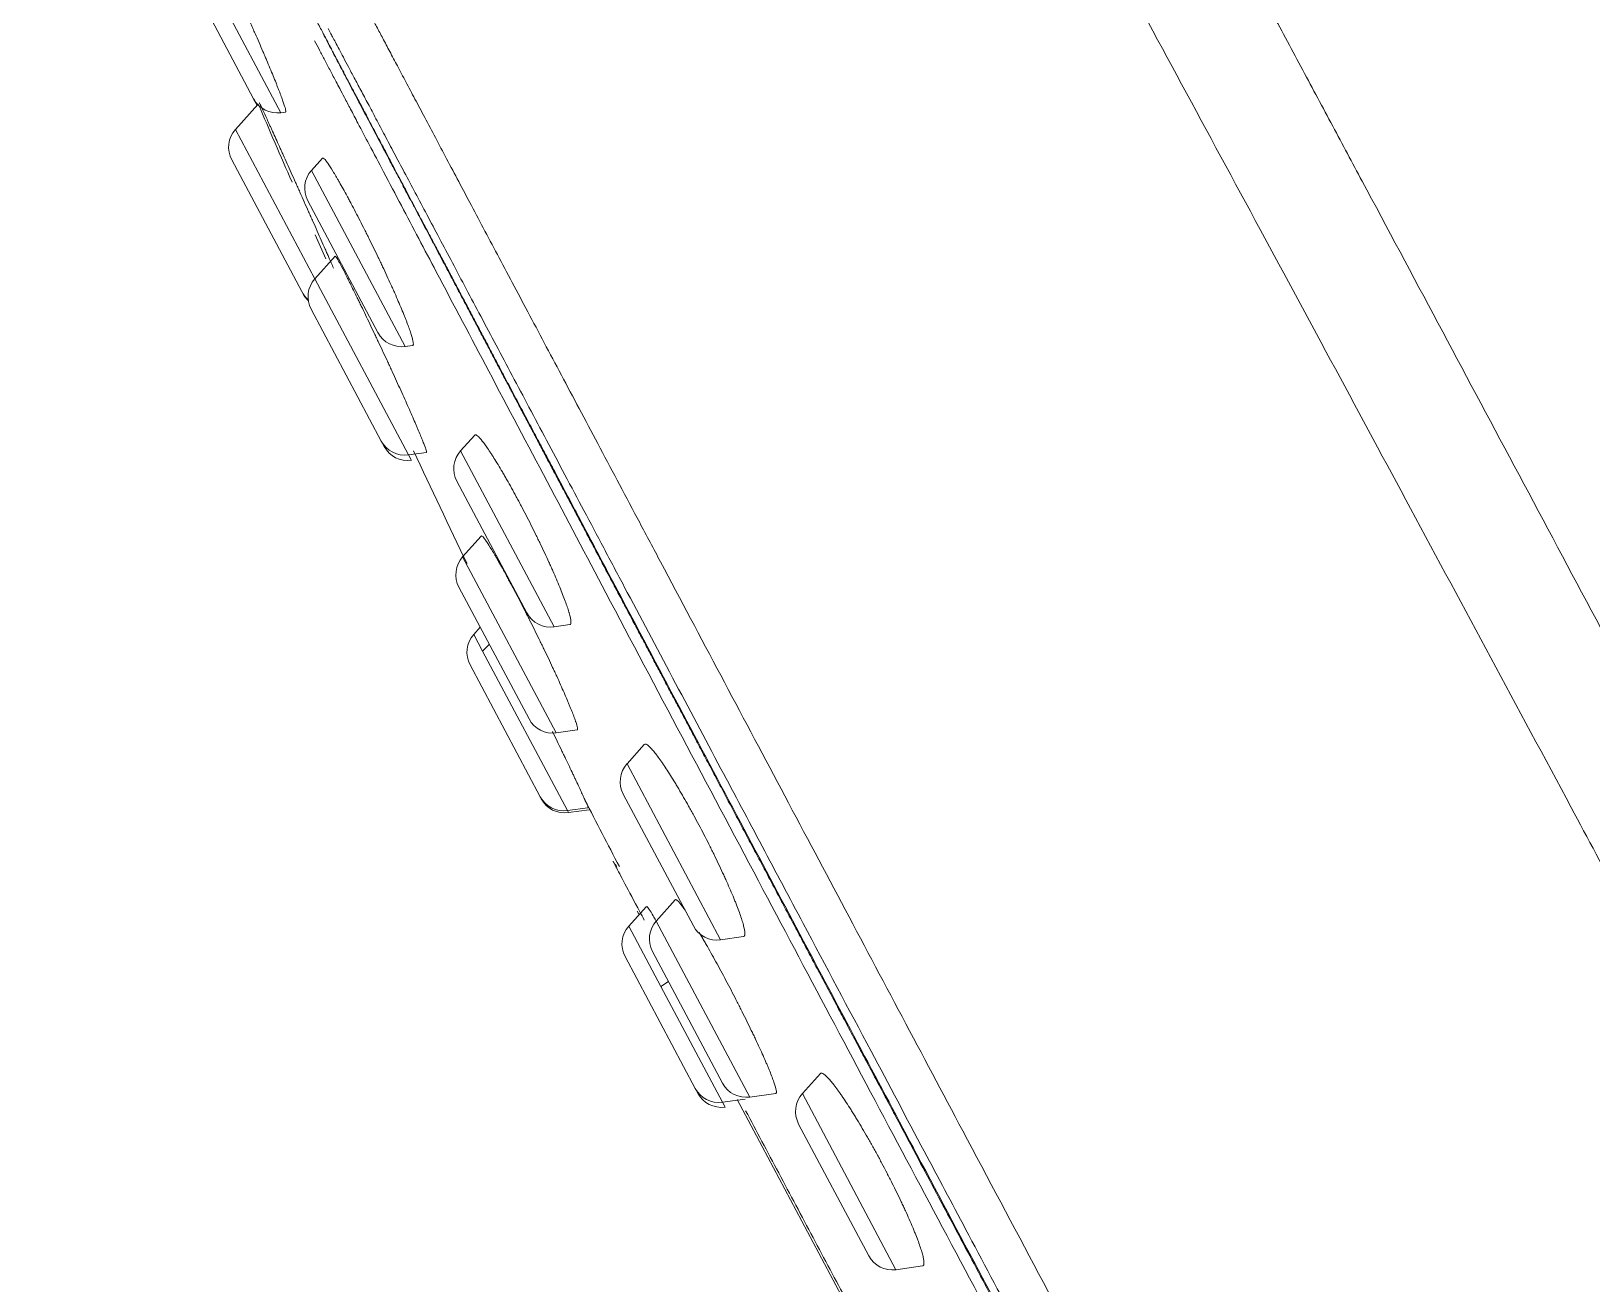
# Model space of a CAD drawing. Header units: millimetres. Extents: x 11618 to 13994, y -5897 to -2537.
# Drawn here: x 13399.37 to 13428.63, y -3985.97 to -3962.49 of the extents above; entities that cross this region are included whole.
import ezdxf

# ---------------------------------------------------------------- set-up
doc = ezdxf.new("R2010")
doc.units = ezdxf.units.MM

msp = doc.modelspace()

# ---------------------------------------------------------------- linework, layer by layer
at = {"linetype": 'Continuous', "lineweight": 13, "extrusion": (-1, -2.22045e-16, 0)}
for p, q in [((13402.293, -3960.714), (13404.048, -3964.016)), ((13404.048, -3964.016), (13404.135, -3964.004)), ((13403.195, -3964.329), (13404.685, -3967.13)), ((13404.623, -3965.097), (13406.378, -3968.399)), ((13404.685, -3967.13), (13406.44, -3970.432)), ((13406.378, -3968.399), (13406.52, -3968.379)), ((13406.44, -3970.432), (13406.777, -3970.385)), ((13406.44, -3970.432), (13406.495, -3970.534)), ((13407.418, -3970.354), (13409.174, -3973.656)), ((13407.456, -3972.342), (13409.212, -3975.644)), ((13409.174, -3973.656), (13409.469, -3973.614)), ((13407.665, -3973.8), (13407.83, -3974.111)), ((13407.83, -3974.111), (13407.957, -3973.986)), ((13409.421, -3977.102), (13407.83, -3974.111)), ((13410.539, -3976.223), (13412.294, -3979.525)), ((13409.421, -3977.102), (13409.441, -3977.14)), ((13410.573, -3979.269), (13411.175, -3980.402)), ((13411.087, -3979.172), (13412.843, -3982.474)), ((13411.175, -3980.402), (13411.317, -3980.305)), ((13412.328, -3982.571), (13411.175, -3980.402)), ((13413.828, -3982.408), (13415.583, -3985.71)), ((13412.377, -3982.661), (13412.328, -3982.571))]:
    msp.add_line(p, q, dxfattribs=at)
at = {"linetype": 'Continuous', "lineweight": 18, "extrusion": (-1, -2.22045e-16, 0)}
for p, q in [((13403.537, -3963.756), (13402.223, -3961.284)), ((13403.602, -3963.877), (13403.537, -3963.756)), ((13403.195, -3964.329), (13403.614, -3963.863)), ((13404.048, -3964.016), (13404.135, -3964.004)), ((13404.44, -3967.37), (13403.125, -3964.898)), ((13404.828, -3964.869), (13404.623, -3965.097)), ((13405.867, -3968.138), (13404.553, -3965.666)), ((13404.685, -3967.13), (13405.067, -3966.706)), ((13404.459, -3967.406), (13404.44, -3967.37)), ((13405.929, -3970.172), (13404.615, -3967.7)), ((13406.378, -3968.399), (13406.519, -3968.379)), ((13405.984, -3970.274), (13405.929, -3970.172)), ((13407.418, -3970.354), (13407.683, -3970.06)), ((13406.44, -3970.432), (13406.776, -3970.385)), ((13408.663, -3973.396), (13407.348, -3970.924)), ((13407.456, -3972.343), (13407.807, -3971.953)), ((13408.701, -3975.384), (13407.386, -3972.912)), ((13407.787, -3973.665), (13407.665, -3973.8)), ((13409.174, -3973.656), (13409.467, -3973.615)), ((13408.91, -3976.842), (13407.595, -3974.37)), ((13409.212, -3975.644), (13409.604, -3975.589)), ((13410.539, -3976.223), (13410.863, -3975.862)), ((13408.929, -3976.879), (13408.91, -3976.842)), ((13411.783, -3979.264), (13410.469, -3976.792)), ((13409.421, -3977.102), (13409.802, -3977.048)), ((13409.441, -3977.14), (13409.83, -3977.085)), ((13410.898, -3978.908), (13410.573, -3979.269)), ((13410.766, -3979.055), (13410.728, -3978.985)), ((13411.087, -3979.172), (13411.444, -3978.775)), ((13412.294, -3979.525), (13412.726, -3979.464)), ((13411.817, -3982.31), (13410.503, -3979.838)), ((13412.332, -3982.213), (13411.017, -3979.741)), ((13413.828, -3982.408), (13414.165, -3982.033)), ((13411.865, -3982.401), (13411.817, -3982.31)), ((13412.328, -3982.571), (13412.753, -3982.511)), ((13413.076, -3983.401), (13412.607, -3982.518)), ((13412.843, -3982.474), (13413.329, -3982.405)), ((13415.072, -3985.45), (13413.758, -3982.978)), ((13413.076, -3983.401), (13414.881, -3986.794)), ((13415.583, -3985.71), (13416.083, -3985.64))]:
    msp.add_line(p, q, dxfattribs=at)
at = {"linetype": 'Continuous', "lineweight": 18}
for centre, major_axis, start_param, end_param in [((13403.979, -3963.521), (-0.441, -0.235), 0, 1.22173), ((13403.567, -3964.664), (0.441, 0.235), 1.919862, 3.141593), ((13404.994, -3965.431), (0.441, 0.235), 1.919862, 3.141593), ((13405.056, -3967.465), (0.441, 0.235), 1.919862, 3.141593), ((13404.881, -3967.136), (-0.441, -0.235), 0, 0.382268), ((13404.9, -3967.171), (-0.441, -0.235), 0, 0.338934), ((13406.309, -3967.903), (-0.441, -0.235), 0, 1.22173), ((13406.371, -3969.937), (-0.441, -0.235), 0, 1.22173), ((13406.425, -3970.039), (-0.441, -0.235), 0, 1.22173), ((13407.79, -3970.689), (0.441, 0.235), 1.919862, 3.141593), ((13407.828, -3972.677), (0.441, 0.235), 1.919862, 3.141593), ((13409.104, -3973.161), (-0.441, -0.235), 0, 1.22173), ((13408.037, -3974.135), (0.441, 0.235), 1.919862, 3.141593), ((13409.142, -3975.149), (-0.441, -0.235), 0, 1.22173), ((13410.91, -3976.557), (0.441, 0.235), 1.919862, 3.141593), ((13409.351, -3976.607), (-0.441, -0.235), 0, 1.22173), ((13409.371, -3976.645), (-0.441, -0.235), 0, 1.22173), ((13410.944, -3979.604), (0.441, 0.235), 1.919862, 3.141593), ((13411.459, -3979.506), (0.441, 0.235), 1.919862, 3.141593), ((13412.225, -3979.029), (-0.441, -0.235), 0, 1.22173), ((13412.773, -3981.978), (-0.441, -0.235), 0, 1.22173), ((13412.259, -3982.076), (-0.441, -0.235), 0, 1.22173), ((13412.307, -3982.166), (-0.441, -0.235), 0, 1.22173), ((13414.199, -3982.743), (0.441, 0.235), 1.919862, 3.141593), ((13415.514, -3985.215), (-0.441, -0.235), 0, 1.22173)]:
    msp.add_ellipse(centre, major_axis=major_axis, ratio=0.999988, start_param=start_param, end_param=end_param, dxfattribs=at)
for points, knots in [([(13489.215, -4135.407), (13489.123, -4133.864), (13488.823, -4129.298), (13488.256, -4122.609), (13487.593, -4115.799), (13487.012, -4110.462), (13486.413, -4105.379), (13485.714, -4099.895), (13484.842, -4093.568), (13483.609, -4085.399), (13481.759, -4075.025), (13479.044, -4062.752), (13475.704, -4050.19), (13471.407, -4036.392), (13466.207, -4022.169), (13460.17, -4008.039), (13455.374, -3998.113), (13451.976, -3991.564), (13449.553, -3987.055), (13446.379, -3981.388), (13442.088, -3974.157), (13436.692, -3965.618), (13429.582, -3956.593), (13420.9, -3947.682), (13414.235, -3942.317), (13410.678, -3939.786)], [0, 0, 0, 0, 0.021404, 0.063354, 0.09294, 0.116141, 0.137692, 0.163801, 0.192684, 0.226123, 0.278193, 0.338556, 0.40011, 0.458112, 0.538598, 0.609671, 0.67079, 0.691177, 0.711824, 0.741678, 0.781095, 0.828257, 0.88141, 0.939887, 1, 1, 1, 1]), ([(13399.366, -3952.223), (13399.368, -3952.227), (13399.372, -3952.235), (13399.379, -3952.247), (13399.386, -3952.259), (13399.393, -3952.271), (13399.4, -3952.283), (13399.407, -3952.296), (13399.415, -3952.309), (13399.422, -3952.322), (13399.43, -3952.335), (13399.437, -3952.349), (13399.445, -3952.363), (13399.453, -3952.377), (13399.461, -3952.391), (13399.469, -3952.406), (13399.477, -3952.42), (13399.486, -3952.435), (13399.494, -3952.45), (13399.503, -3952.466), (13399.512, -3952.482), (13399.521, -3952.498), (13399.53, -3952.514), (13399.539, -3952.53), (13399.548, -3952.547), (13399.557, -3952.564), (13399.567, -3952.581), (13399.576, -3952.598), (13399.586, -3952.616), (13399.596, -3952.633), (13399.606, -3952.651), (13399.616, -3952.67), (13399.626, -3952.688), (13399.636, -3952.707), (13399.647, -3952.726), (13399.657, -3952.745), (13399.693, -3952.81), (13399.758, -3952.929), (13399.86, -3953.117), (13399.975, -3953.329), (13400.119, -3953.597), (13400.298, -3953.93), (13400.517, -3954.341), (13400.765, -3954.805), (13401.041, -3955.324), (13401.356, -3955.917), (13401.711, -3956.587), (13402.108, -3957.338), (13402.539, -3958.153), (13402.915, -3958.866), (13403.223, -3959.45), (13403.453, -3959.887), (13403.692, -3960.342), (13403.893, -3960.723), (13404.052, -3961.027), (13404.171, -3961.253), (13404.299, -3961.496), (13404.415, -3961.717), (13404.515, -3961.907), (13404.593, -3962.056), (13404.665, -3962.194), (13404.732, -3962.32), (13404.792, -3962.434), (13404.845, -3962.536), (13404.893, -3962.627), (13404.923, -3962.683), (13404.936, -3962.71)], [0, 0, 0, 0, 0.003523, 0.007049, 0.010578, 0.01411, 0.017644, 0.021182, 0.024722, 0.028266, 0.031812, 0.035361, 0.038912, 0.042467, 0.046024, 0.049585, 0.053148, 0.056714, 0.060283, 0.063854, 0.067429, 0.071006, 0.074586, 0.078169, 0.081755, 0.085343, 0.088935, 0.092529, 0.096126, 0.099726, 0.103328, 0.106934, 0.110542, 0.114153, 0.117767, 0.121383, 0.125002, 0.153922, 0.184318, 0.216194, 0.24955, 0.295612, 0.343612, 0.393557, 0.445458, 0.499324, 0.559236, 0.620837, 0.684154, 0.749218, 0.779294, 0.810132, 0.841736, 0.874108, 0.888254, 0.903457, 0.919717, 0.937033, 0.947649, 0.957481, 0.966527, 0.97479, 0.982268, 0.988963, 0.994873, 1, 1, 1, 1]), ([(13402.541, -3960.438), (13402.544, -3960.434), (13402.553, -3960.441), (13402.573, -3960.469), (13402.581, -3960.481), (13402.595, -3960.503), (13402.6, -3960.511), (13402.611, -3960.529), (13402.616, -3960.539), (13402.646, -3960.591), (13402.674, -3960.643), (13402.722, -3960.736), (13402.74, -3960.769), (13402.767, -3960.823), (13402.776, -3960.842), (13402.796, -3960.88), (13402.806, -3960.9), (13402.856, -3961.001), (13402.899, -3961.089), (13402.957, -3961.209), (13402.969, -3961.234), (13402.992, -3961.284), (13403.005, -3961.309), (13403.041, -3961.386), (13403.066, -3961.439), (13403.142, -3961.599), (13403.193, -3961.711), (13403.253, -3961.841), (13403.26, -3961.855), (13403.273, -3961.884), (13403.293, -3961.928), (13403.313, -3961.972), (13403.353, -3962.059), (13403.406, -3962.176), (13403.459, -3962.293), (13403.498, -3962.381), (13403.511, -3962.41), (13403.537, -3962.469), (13403.55, -3962.499), (13403.614, -3962.644), (13403.663, -3962.756), (13403.722, -3962.893), (13403.734, -3962.92), (13403.757, -3962.974), (13403.768, -3963.001), (13403.802, -3963.08), (13403.823, -3963.131), (13403.885, -3963.279), (13403.923, -3963.371), (13403.961, -3963.467), (13403.965, -3963.478), (13403.973, -3963.499), (13403.977, -3963.509), (13403.989, -3963.539), (13403.997, -3963.559), (13404.019, -3963.616), (13404.047, -3963.688), (13404.069, -3963.75), (13404.084, -3963.793), (13404.089, -3963.806), (13404.098, -3963.833), (13404.102, -3963.845), (13404.121, -3963.904), (13404.132, -3963.94), (13404.139, -3963.977), (13404.14, -3963.986), (13404.14, -3963.996), (13404.139, -3963.999), (13404.138, -3964.002), (13404.137, -3964.003), (13404.135, -3964.004)], [0, 0, 0, 0, 0.0625, 0.0625, 0.09375, 0.09375, 0.109375, 0.109375, 0.125, 0.125, 0.1875, 0.1875, 0.21875, 0.21875, 0.234375, 0.234375, 0.25, 0.25, 0.3125, 0.3125, 0.328125, 0.328125, 0.34375, 0.34375, 0.375, 0.375, 0.4375, 0.4375, 0.445312, 0.445312, 0.453125, 0.46875, 0.46875, 0.5, 0.53125, 0.53125, 0.546875, 0.546875, 0.5625, 0.5625, 0.625, 0.625, 0.640625, 0.640625, 0.65625, 0.65625, 0.6875, 0.6875, 0.75, 0.75, 0.757812, 0.757812, 0.765625, 0.765625, 0.78125, 0.78125, 0.8125, 0.84375, 0.84375, 0.859375, 0.859375, 0.875, 0.875, 0.9375, 0.9375, 0.96875, 0.96875, 0.984375, 0.984375, 1, 1, 1, 1]), ([(13404.936, -3962.71), (13404.94, -3962.717), (13404.95, -3962.735), (13404.965, -3962.765), (13404.984, -3962.801), (13405.007, -3962.844), (13405.033, -3962.893), (13405.062, -3962.949), (13405.095, -3963.011), (13405.131, -3963.08), (13405.171, -3963.156), (13405.215, -3963.238), (13405.262, -3963.327), (13405.312, -3963.423), (13405.366, -3963.525), (13405.423, -3963.634), (13405.484, -3963.749), (13405.549, -3963.871), (13405.616, -3963.999), (13405.688, -3964.135), (13405.763, -3964.276), (13405.841, -3964.425), (13405.923, -3964.58), (13406.008, -3964.741), (13406.097, -3964.91), (13406.189, -3965.085), (13406.285, -3965.266), (13406.385, -3965.454), (13406.488, -3965.649), (13406.594, -3965.851), (13406.704, -3966.059), (13406.818, -3966.274), (13406.935, -3966.495), (13407.056, -3966.724), (13407.18, -3966.959), (13407.308, -3967.2), (13407.439, -3967.449), (13407.574, -3967.704), (13407.712, -3967.966), (13407.854, -3968.234), (13408, -3968.509), (13408.149, -3968.791), (13408.302, -3969.08), (13408.458, -3969.376), (13408.618, -3969.678), (13408.781, -3969.987), (13408.948, -3970.303), (13409.119, -3970.625), (13409.294, -3970.954), (13409.471, -3971.29), (13409.653, -3971.633), (13409.838, -3971.983), (13410.027, -3972.339), (13410.219, -3972.703), (13410.74, -3973.686), (13411.579, -3975.269), (13412.725, -3977.429), (13413.838, -3979.526), (13414.918, -3981.559), (13416.064, -3983.715), (13417.305, -3986.05), (13418.673, -3988.618), (13420.096, -3991.289), (13421.162, -3993.286), (13421.849, -3994.574), (13422.138, -3995.116), (13422.419, -3995.642), (13422.691, -3996.152), (13422.956, -3996.647), (13423.212, -3997.126), (13423.46, -3997.59), (13423.699, -3998.038), (13423.93, -3998.471), (13424.153, -3998.889), (13424.368, -3999.29), (13424.575, -3999.677), (13424.773, -4000.048), (13424.964, -4000.404), (13425.146, -4000.744), (13425.32, -4001.069), (13425.485, -4001.379), (13425.643, -4001.673), (13425.792, -4001.953), (13425.934, -4002.217), (13426.067, -4002.466), (13426.192, -4002.699), (13426.309, -4002.918), (13426.418, -4003.121), (13426.519, -4003.309), (13426.611, -4003.482), (13426.696, -4003.64), (13426.773, -4003.783), (13426.841, -4003.911), (13426.901, -4004.023), (13426.954, -4004.121), (13426.998, -4004.203), (13427.034, -4004.271), (13427.062, -4004.323), (13427.078, -4004.353), (13427.085, -4004.365)], [0, 0, 0, 0, 0.000562, 0.001285, 0.002167, 0.003209, 0.00441, 0.005772, 0.007293, 0.008974, 0.010815, 0.012816, 0.014977, 0.017298, 0.019778, 0.022418, 0.025218, 0.028178, 0.031297, 0.034575, 0.038013, 0.041611, 0.045368, 0.049284, 0.053361, 0.057596, 0.061991, 0.066546, 0.07126, 0.076134, 0.081168, 0.086361, 0.091714, 0.097227, 0.102899, 0.10873, 0.114721, 0.120872, 0.127182, 0.133652, 0.140281, 0.14707, 0.154018, 0.161125, 0.168392, 0.175819, 0.183405, 0.19115, 0.199054, 0.207118, 0.215341, 0.223724, 0.232266, 0.240967, 0.249828, 0.302948, 0.354511, 0.404519, 0.452975, 0.499882, 0.558611, 0.619866, 0.683651, 0.749973, 0.763338, 0.776338, 0.788972, 0.801241, 0.813144, 0.824681, 0.835852, 0.846658, 0.857098, 0.867172, 0.87688, 0.886221, 0.895197, 0.903807, 0.91205, 0.919927, 0.927438, 0.934583, 0.941361, 0.947773, 0.95382, 0.9595, 0.964814, 0.969762, 0.974344, 0.97856, 0.982409, 0.985892, 0.989007, 0.991756, 0.994139, 0.996154, 0.997803, 0.999085, 1, 1, 1, 1]), ([(13403.643, -3963.831), (13403.644, -3963.83), (13403.65, -3963.841), (13403.672, -3963.886), (13403.688, -3963.92), (13403.731, -3964.012), (13403.757, -3964.069), (13403.803, -3964.169), (13403.819, -3964.206), (13403.846, -3964.264), (13403.855, -3964.284), (13403.874, -3964.325), (13403.883, -3964.346), (13403.932, -3964.454), (13403.974, -3964.548), (13404.032, -3964.674), (13404.043, -3964.7), (13404.067, -3964.753), (13404.079, -3964.78), (13404.116, -3964.861), (13404.14, -3964.916), (13404.216, -3965.085), (13404.269, -3965.202), (13404.336, -3965.353), (13404.35, -3965.384), (13404.377, -3965.445), (13404.391, -3965.475), (13404.432, -3965.567), (13404.486, -3965.689), (13404.54, -3965.811), (13404.581, -3965.903), (13404.595, -3965.933), (13404.622, -3965.994), (13404.636, -3966.025), (13404.703, -3966.176), (13404.755, -3966.294), (13404.831, -3966.464), (13404.855, -3966.52), (13404.885, -3966.588), (13404.891, -3966.602), (13404.903, -3966.629), (13404.921, -3966.669), (13404.938, -3966.708), (13404.98, -3966.802), (13405.008, -3966.866), (13405.035, -3966.928)], [0, 0, 0, 0, 0.085743, 0.085743, 0.171486, 0.171486, 0.257229, 0.257229, 0.300101, 0.300101, 0.321537, 0.321537, 0.342972, 0.342972, 0.428715, 0.428715, 0.450151, 0.450151, 0.471587, 0.471587, 0.514458, 0.514458, 0.600202, 0.600202, 0.621637, 0.621637, 0.643073, 0.643073, 0.685945, 0.728816, 0.728816, 0.750252, 0.750252, 0.771688, 0.771688, 0.857431, 0.857431, 0.900302, 0.900302, 0.91102, 0.91102, 0.921738, 0.943174, 0.943174, 1, 1, 1, 1]), ([(13404.828, -3964.869), (13404.834, -3964.861), (13404.845, -3964.866), (13404.87, -3964.89), (13404.88, -3964.901), (13404.896, -3964.921), (13404.905, -3964.932), (13404.914, -3964.945), (13404.921, -3964.954), (13404.924, -3964.959), (13404.955, -3965.003), (13404.987, -3965.052), (13405.041, -3965.141), (13405.061, -3965.173), (13405.091, -3965.226), (13405.102, -3965.244), (13405.123, -3965.281), (13405.134, -3965.3), (13405.19, -3965.398), (13405.238, -3965.484), (13405.301, -3965.601), (13405.314, -3965.625), (13405.341, -3965.674), (13405.354, -3965.699), (13405.394, -3965.775), (13405.421, -3965.826), (13405.503, -3965.984), (13405.56, -3966.094), (13405.632, -3966.237), (13405.646, -3966.265), (13405.675, -3966.323), (13405.689, -3966.351), (13405.732, -3966.438), (13405.789, -3966.553), (13405.846, -3966.67), (13405.888, -3966.757), (13405.902, -3966.787), (13405.929, -3966.845), (13405.943, -3966.874), (13406.011, -3967.018), (13406.063, -3967.13), (13406.125, -3967.267), (13406.137, -3967.294), (13406.161, -3967.347), (13406.173, -3967.374), (13406.207, -3967.453), (13406.229, -3967.504), (13406.293, -3967.652), (13406.331, -3967.744), (13406.374, -3967.85), (13406.382, -3967.871), (13406.398, -3967.912), (13406.405, -3967.931), (13406.427, -3967.988), (13406.454, -3968.06), (13406.475, -3968.122), (13406.489, -3968.165), (13406.493, -3968.179), (13406.501, -3968.205), (13406.505, -3968.218), (13406.522, -3968.277), (13406.529, -3968.313), (13406.532, -3968.344), (13406.532, -3968.35), (13406.532, -3968.359), (13406.531, -3968.363), (13406.528, -3968.374), (13406.525, -3968.378), (13406.52, -3968.379)], [0, 0, 0, 0, 0.0625, 0.0625, 0.09375, 0.09375, 0.109375, 0.117188, 0.117188, 0.125, 0.125, 0.1875, 0.1875, 0.21875, 0.21875, 0.234375, 0.234375, 0.25, 0.25, 0.3125, 0.3125, 0.328125, 0.328125, 0.34375, 0.34375, 0.375, 0.375, 0.4375, 0.4375, 0.453125, 0.453125, 0.46875, 0.46875, 0.5, 0.53125, 0.53125, 0.546875, 0.546875, 0.5625, 0.5625, 0.625, 0.625, 0.640625, 0.640625, 0.65625, 0.65625, 0.6875, 0.6875, 0.75, 0.75, 0.765625, 0.765625, 0.78125, 0.78125, 0.8125, 0.84375, 0.84375, 0.859375, 0.859375, 0.875, 0.875, 0.9375, 0.9375, 0.953125, 0.953125, 0.96875, 0.96875, 1, 1, 1, 1]), ([(13405.067, -3966.706), (13405.069, -3966.703), (13405.077, -3966.711), (13405.097, -3966.742), (13405.105, -3966.755), (13405.119, -3966.779), (13405.123, -3966.787), (13405.134, -3966.806), (13405.14, -3966.816), (13405.17, -3966.871), (13405.199, -3966.926), (13405.248, -3967.022), (13405.266, -3967.057), (13405.29, -3967.104), (13405.295, -3967.113), (13405.305, -3967.133), (13405.31, -3967.143), (13405.325, -3967.173), (13405.335, -3967.193), (13405.387, -3967.298), (13405.432, -3967.389), (13405.493, -3967.513), (13405.505, -3967.539), (13405.53, -3967.59), (13405.543, -3967.616), (13405.582, -3967.696), (13405.608, -3967.75), (13405.687, -3967.916), (13405.742, -3968.031), (13405.813, -3968.179), (13405.827, -3968.209), (13405.855, -3968.269), (13405.869, -3968.299), (13405.912, -3968.389), (13405.968, -3968.51), (13406.025, -3968.63), (13406.067, -3968.721), (13406.081, -3968.751), (13406.109, -3968.812), (13406.123, -3968.842), (13406.191, -3968.991), (13406.244, -3969.107), (13406.321, -3969.276), (13406.346, -3969.331), (13406.395, -3969.439), (13406.418, -3969.492), (13406.486, -3969.644), (13406.527, -3969.739), (13406.574, -3969.848), (13406.583, -3969.869), (13406.601, -3969.911), (13406.61, -3969.931), (13406.634, -3969.989), (13406.665, -3970.063), (13406.691, -3970.126), (13406.708, -3970.17), (13406.714, -3970.184), (13406.724, -3970.211), (13406.729, -3970.224), (13406.752, -3970.284), (13406.765, -3970.32), (13406.775, -3970.358), (13406.778, -3970.367), (13406.779, -3970.377), (13406.779, -3970.38), (13406.778, -3970.384), (13406.778, -3970.385), (13406.777, -3970.385)], [0, 0, 0, 0, 0.0625, 0.0625, 0.09375, 0.09375, 0.109375, 0.109375, 0.125, 0.125, 0.1875, 0.1875, 0.21875, 0.21875, 0.226563, 0.226563, 0.234375, 0.234375, 0.25, 0.25, 0.3125, 0.3125, 0.328125, 0.328125, 0.34375, 0.34375, 0.375, 0.375, 0.4375, 0.4375, 0.453125, 0.453125, 0.46875, 0.46875, 0.5, 0.53125, 0.53125, 0.546875, 0.546875, 0.5625, 0.5625, 0.625, 0.625, 0.65625, 0.65625, 0.6875, 0.6875, 0.75, 0.75, 0.765625, 0.765625, 0.78125, 0.78125, 0.8125, 0.84375, 0.84375, 0.859375, 0.859375, 0.875, 0.875, 0.9375, 0.9375, 0.96875, 0.96875, 0.984375, 0.984375, 1, 1, 1, 1]), ([(13407.683, -3970.06), (13407.687, -3970.055), (13407.693, -3970.053), (13407.707, -3970.055), (13407.723, -3970.063), (13407.746, -3970.083), (13407.765, -3970.102), (13407.775, -3970.112), (13407.786, -3970.125), (13407.793, -3970.133), (13407.797, -3970.138), (13407.832, -3970.179), (13407.868, -3970.227), (13407.929, -3970.315), (13407.95, -3970.346), (13407.984, -3970.398), (13407.996, -3970.416), (13408.02, -3970.453), (13408.032, -3970.472), (13408.093, -3970.569), (13408.145, -3970.656), (13408.215, -3970.774), (13408.229, -3970.798), (13408.25, -3970.835), (13408.257, -3970.847), (13408.272, -3970.872), (13408.308, -3970.935), (13408.373, -3971.053), (13408.433, -3971.162), (13408.478, -3971.245), (13408.494, -3971.273), (13408.524, -3971.33), (13408.539, -3971.359), (13408.585, -3971.446), (13408.647, -3971.563), (13408.737, -3971.74), (13408.796, -3971.859), (13408.84, -3971.949), (13408.855, -3971.979), (13408.884, -3972.039), (13408.899, -3972.068), (13408.969, -3972.216), (13409.023, -3972.331), (13409.087, -3972.471), (13409.1, -3972.498), (13409.118, -3972.54), (13409.124, -3972.554), (13409.136, -3972.581), (13409.167, -3972.649), (13409.217, -3972.766), (13409.258, -3972.864), (13409.297, -3972.958), (13409.315, -3973.004), (13409.349, -3973.092), (13409.381, -3973.175), (13409.42, -3973.285), (13409.44, -3973.349), (13409.451, -3973.386), (13409.453, -3973.393), (13409.457, -3973.407), (13409.459, -3973.414), (13409.465, -3973.435), (13409.468, -3973.448), (13409.482, -3973.508), (13409.488, -3973.545), (13409.488, -3973.578), (13409.487, -3973.584), (13409.486, -3973.594), (13409.484, -3973.598), (13409.48, -3973.609), (13409.475, -3973.613), (13409.469, -3973.614)], [0, 0, 0, 0, 0.03125, 0.03125, 0.0625, 0.09375, 0.09375, 0.109375, 0.117188, 0.117188, 0.125, 0.125, 0.1875, 0.1875, 0.21875, 0.21875, 0.234375, 0.234375, 0.25, 0.25, 0.3125, 0.3125, 0.328125, 0.328125, 0.335938, 0.335938, 0.34375, 0.375, 0.40625, 0.40625, 0.421875, 0.421875, 0.4375, 0.4375, 0.46875, 0.5, 0.53125, 0.53125, 0.546875, 0.546875, 0.5625, 0.5625, 0.625, 0.625, 0.640625, 0.640625, 0.648438, 0.648438, 0.65625, 0.6875, 0.71875, 0.71875, 0.75, 0.75, 0.78125, 0.8125, 0.84375, 0.84375, 0.851563, 0.851563, 0.859375, 0.859375, 0.875, 0.875, 0.9375, 0.9375, 0.953125, 0.953125, 0.96875, 0.96875, 1, 1, 1, 1]), ([(13407.807, -3971.953), (13407.809, -3971.95), (13407.813, -3971.95), (13407.824, -3971.956), (13407.837, -3971.967), (13407.856, -3971.991), (13407.873, -3972.012), (13407.882, -3972.024), (13407.891, -3972.038), (13407.898, -3972.048), (13407.901, -3972.053), (13407.933, -3972.099), (13407.965, -3972.15), (13408.022, -3972.243), (13408.042, -3972.277), (13408.073, -3972.331), (13408.084, -3972.35), (13408.107, -3972.389), (13408.118, -3972.409), (13408.176, -3972.511), (13408.225, -3972.6), (13408.292, -3972.722), (13408.305, -3972.746), (13408.332, -3972.797), (13408.346, -3972.823), (13408.388, -3972.901), (13408.445, -3973.008), (13408.532, -3973.175), (13408.592, -3973.291), (13408.637, -3973.38), (13408.652, -3973.41), (13408.683, -3973.469), (13408.698, -3973.499), (13408.743, -3973.588), (13408.802, -3973.708), (13408.862, -3973.828), (13408.906, -3973.919), (13408.921, -3973.949), (13408.95, -3974.01), (13408.965, -3974.04), (13409.037, -3974.188), (13409.092, -3974.304), (13409.157, -3974.445), (13409.17, -3974.473), (13409.196, -3974.528), (13409.209, -3974.556), (13409.246, -3974.637), (13409.27, -3974.69), (13409.338, -3974.842), (13409.38, -3974.937), (13409.426, -3975.047), (13409.436, -3975.068), (13409.453, -3975.11), (13409.461, -3975.13), (13409.486, -3975.189), (13409.515, -3975.263), (13409.54, -3975.327), (13409.556, -3975.371), (13409.561, -3975.385), (13409.568, -3975.405), (13409.57, -3975.412), (13409.575, -3975.425), (13409.577, -3975.431), (13409.595, -3975.485), (13409.605, -3975.522), (13409.611, -3975.561), (13409.612, -3975.57), (13409.611, -3975.584), (13409.608, -3975.588), (13409.604, -3975.589)], [0, 0, 0, 0, 0.03125, 0.03125, 0.0625, 0.09375, 0.09375, 0.109375, 0.117188, 0.117188, 0.125, 0.125, 0.1875, 0.1875, 0.21875, 0.21875, 0.234375, 0.234375, 0.25, 0.25, 0.3125, 0.3125, 0.328125, 0.328125, 0.34375, 0.34375, 0.375, 0.40625, 0.4375, 0.4375, 0.453125, 0.453125, 0.46875, 0.46875, 0.5, 0.53125, 0.53125, 0.546875, 0.546875, 0.5625, 0.5625, 0.625, 0.625, 0.640625, 0.640625, 0.65625, 0.65625, 0.6875, 0.6875, 0.75, 0.75, 0.765625, 0.765625, 0.78125, 0.78125, 0.8125, 0.84375, 0.84375, 0.859375, 0.859375, 0.867188, 0.867188, 0.875, 0.875, 0.9375, 0.9375, 0.96875, 0.96875, 1, 1, 1, 1]), ([(13409.142, -3975.619), (13409.143, -3975.622), (13409.145, -3975.625), (13409.202, -3975.744), (13409.257, -3975.856), (13409.322, -3975.993), (13409.335, -3976.02), (13409.361, -3976.074), (13409.374, -3976.1), (13409.411, -3976.178), (13409.459, -3976.278), (13409.503, -3976.371), (13409.535, -3976.439), (13409.546, -3976.461), (13409.566, -3976.504), (13409.576, -3976.526), (13409.625, -3976.629), (13409.659, -3976.702), (13409.703, -3976.797), (13409.716, -3976.826), (13409.735, -3976.867), (13409.741, -3976.879), (13409.752, -3976.904), (13409.757, -3976.915), (13409.78, -3976.969), (13409.794, -3977), (13409.804, -3977.026), (13409.806, -3977.03), (13409.808, -3977.036), (13409.808, -3977.037), (13409.809, -3977.04), (13409.811, -3977.045), (13409.811, -3977.047), (13409.81, -3977.047)], [0, 0, 0, 0, 0.003813, 0.003813, 0.149053, 0.149053, 0.185363, 0.185363, 0.221673, 0.221673, 0.294294, 0.366914, 0.366914, 0.403224, 0.403224, 0.439534, 0.439534, 0.584775, 0.584775, 0.657395, 0.657395, 0.693705, 0.693705, 0.730015, 0.730015, 0.875256, 0.875256, 0.911566, 0.911566, 0.929721, 0.929721, 0.947876, 1, 1, 1, 1]), ([(13410.863, -3975.862), (13410.868, -3975.856), (13410.874, -3975.854), (13410.89, -3975.854), (13410.909, -3975.861), (13410.933, -3975.879), (13410.954, -3975.898), (13410.961, -3975.905), (13410.976, -3975.92), (13410.985, -3975.928), (13411.01, -3975.956), (13411.046, -3975.997), (13411.107, -3976.077), (13411.153, -3976.14), (13411.189, -3976.192), (13411.202, -3976.21), (13411.227, -3976.247), (13411.239, -3976.266), (13411.278, -3976.325), (13411.332, -3976.407), (13411.389, -3976.498), (13411.433, -3976.57), (13411.448, -3976.594), (13411.478, -3976.644), (13411.493, -3976.67), (13411.539, -3976.747), (13411.6, -3976.852), (13411.663, -3976.963), (13411.711, -3977.047), (13411.735, -3977.09), (13411.759, -3977.134), (13411.775, -3977.163), (13411.783, -3977.178), (13411.823, -3977.252), (13411.887, -3977.37), (13411.982, -3977.55), (13412.044, -3977.672), (13412.09, -3977.763), (13412.105, -3977.794), (13412.135, -3977.854), (13412.15, -3977.885), (13412.194, -3977.975), (13412.252, -3978.093), (13412.306, -3978.209), (13412.346, -3978.295), (13412.359, -3978.323), (13412.384, -3978.379), (13412.397, -3978.407), (13412.434, -3978.49), (13412.48, -3978.596), (13412.522, -3978.696), (13412.552, -3978.768), (13412.566, -3978.804), (13412.58, -3978.838), (13412.589, -3978.861), (13412.594, -3978.873), (13412.615, -3978.929), (13412.647, -3979.013), (13412.686, -3979.126), (13412.706, -3979.191), (13412.719, -3979.237), (13412.723, -3979.252), (13412.73, -3979.279), (13412.733, -3979.292), (13412.747, -3979.354), (13412.751, -3979.393), (13412.749, -3979.426), (13412.748, -3979.432), (13412.746, -3979.443), (13412.744, -3979.447), (13412.738, -3979.458), (13412.733, -3979.463), (13412.726, -3979.464)], [0, 0, 0, 0, 0.03125, 0.03125, 0.0625, 0.09375, 0.09375, 0.109375, 0.109375, 0.125, 0.125, 0.15625, 0.1875, 0.21875, 0.21875, 0.234375, 0.234375, 0.25, 0.25, 0.28125, 0.3125, 0.3125, 0.328125, 0.328125, 0.34375, 0.34375, 0.375, 0.40625, 0.40625, 0.421875, 0.429688, 0.429688, 0.4375, 0.4375, 0.46875, 0.5, 0.53125, 0.53125, 0.546875, 0.546875, 0.5625, 0.5625, 0.59375, 0.625, 0.625, 0.640625, 0.640625, 0.65625, 0.65625, 0.6875, 0.71875, 0.71875, 0.734375, 0.742188, 0.742188, 0.75, 0.75, 0.78125, 0.8125, 0.84375, 0.84375, 0.859375, 0.859375, 0.875, 0.875, 0.9375, 0.9375, 0.953125, 0.953125, 0.96875, 0.96875, 1, 1, 1, 1]), ([(13410.295, -3978.085), (13410.304, -3978.102), (13410.316, -3978.125), (13410.369, -3978.225), (13410.426, -3978.332), (13410.576, -3978.615), (13410.67, -3978.793), (13410.807, -3979.05), (13410.834, -3979.101), (13410.862, -3979.155)], [0, 0, 0, 0, 0.15309, 0.15309, 0.53109, 0.53109, 0.909091, 0.909091, 1, 1, 1, 1]), ([(13410.905, -3978.9), (13410.906, -3978.899), (13410.909, -3978.899), (13410.917, -3978.905), (13410.922, -3978.911), (13410.937, -3978.929), (13410.945, -3978.941), (13410.976, -3978.985), (13411.001, -3979.026), (13411.04, -3979.09), (13411.048, -3979.103), (13411.065, -3979.131), (13411.073, -3979.145), (13411.082, -3979.16)], [0, 0, 0, 0, 0.149603, 0.149603, 0.320297, 0.320297, 0.49099, 0.49099, 0.832377, 0.832377, 0.917724, 0.917724, 1, 1, 1, 1]), ([(13411.444, -3978.775), (13411.448, -3978.771), (13411.452, -3978.77), (13411.465, -3978.774), (13411.481, -3978.784), (13411.502, -3978.806), (13411.52, -3978.826), (13411.53, -3978.838), (13411.541, -3978.851), (13411.548, -3978.86), (13411.552, -3978.865), (13411.571, -3978.89), (13411.594, -3978.921), (13411.62, -3978.957), (13411.627, -3978.968)], [0, 0, 0, 0, 0.185426, 0.185426, 0.370851, 0.556277, 0.556277, 0.64899, 0.695346, 0.695346, 0.741703, 0.741703, 0.927128, 1, 1, 1, 1]), ([(13411.894, -3979.39), (13411.915, -3979.425), (13411.936, -3979.462), (13411.972, -3979.524), (13411.987, -3979.549), (13412.009, -3979.587), (13412.016, -3979.599), (13412.031, -3979.625), (13412.068, -3979.69), (13412.135, -3979.809), (13412.228, -3979.976), (13412.291, -3980.092), (13412.355, -3980.211), (13412.387, -3980.27), (13412.45, -3980.39), (13412.513, -3980.51), (13412.575, -3980.631), (13412.614, -3980.707), (13412.622, -3980.722), (13412.637, -3980.752), (13412.645, -3980.767), (13412.668, -3980.813), (13412.683, -3980.843), (13412.758, -3980.992), (13412.815, -3981.109), (13412.884, -3981.251), (13412.897, -3981.279), (13412.924, -3981.335), (13412.937, -3981.362), (13412.975, -3981.444), (13413.025, -3981.55), (13413.092, -3981.698), (13413.132, -3981.79), (13413.156, -3981.846), (13413.161, -3981.857), (13413.17, -3981.878), (13413.183, -3981.91), (13413.196, -3981.941), (13413.22, -3982), (13413.25, -3982.074), (13413.274, -3982.139), (13413.29, -3982.184), (13413.295, -3982.198), (13413.304, -3982.226), (13413.309, -3982.238), (13413.328, -3982.3), (13413.337, -3982.337), (13413.34, -3982.369), (13413.341, -3982.375), (13413.34, -3982.385), (13413.34, -3982.39), (13413.337, -3982.4), (13413.334, -3982.404), (13413.329, -3982.405)], [0, 0, 0, 0, 0.034262, 0.034262, 0.05621, 0.05621, 0.067185, 0.067185, 0.078159, 0.122056, 0.165953, 0.209851, 0.209851, 0.253748, 0.253748, 0.297645, 0.341542, 0.341542, 0.352516, 0.352516, 0.363491, 0.363491, 0.385439, 0.385439, 0.473234, 0.473234, 0.495182, 0.495182, 0.517131, 0.517131, 0.561028, 0.604925, 0.648822, 0.648822, 0.659797, 0.659797, 0.670771, 0.69272, 0.69272, 0.736617, 0.780514, 0.780514, 0.802463, 0.802463, 0.824411, 0.824411, 0.912206, 0.912206, 0.934154, 0.934154, 0.956103, 0.956103, 1, 1, 1, 1]), ([(13414.165, -3982.033), (13414.17, -3982.027), (13414.177, -3982.024), (13414.193, -3982.024), (13414.213, -3982.031), (13414.238, -3982.048), (13414.26, -3982.066), (13414.267, -3982.073), (13414.283, -3982.088), (13414.291, -3982.096), (13414.317, -3982.123), (13414.355, -3982.165), (13414.418, -3982.244), (13414.466, -3982.307), (13414.503, -3982.358), (13414.516, -3982.376), (13414.542, -3982.413), (13414.555, -3982.432), (13414.595, -3982.491), (13414.651, -3982.573), (13414.709, -3982.664), (13414.755, -3982.736), (13414.77, -3982.76), (13414.801, -3982.81), (13414.817, -3982.835), (13414.864, -3982.912), (13414.927, -3983.018), (13414.992, -3983.128), (13415.041, -3983.213), (13415.066, -3983.256), (13415.09, -3983.3), (13415.107, -3983.329), (13415.115, -3983.344), (13415.157, -3983.418), (13415.223, -3983.537), (13415.32, -3983.718), (13415.384, -3983.839), (13415.431, -3983.931), (13415.447, -3983.962), (13415.478, -3984.023), (13415.493, -3984.053), (13415.539, -3984.143), (13415.598, -3984.262), (13415.654, -3984.378), (13415.695, -3984.464), (13415.708, -3984.493), (13415.734, -3984.55), (13415.747, -3984.578), (13415.785, -3984.66), (13415.833, -3984.767), (13415.876, -3984.867), (13415.907, -3984.94), (13415.921, -3984.976), (13415.935, -3985.011), (13415.945, -3985.034), (13415.949, -3985.045), (13415.971, -3985.101), (13416.004, -3985.186), (13416.044, -3985.3), (13416.064, -3985.366), (13416.077, -3985.411), (13416.081, -3985.426), (13416.089, -3985.454), (13416.092, -3985.467), (13416.1, -3985.505), (13416.108, -3985.549), (13416.109, -3985.581), (13416.108, -3985.602), (13416.107, -3985.608), (13416.104, -3985.618), (13416.103, -3985.623), (13416.096, -3985.634), (13416.09, -3985.638), (13416.083, -3985.64)], [0, 0, 0, 0, 0.03125, 0.03125, 0.0625, 0.09375, 0.09375, 0.109375, 0.109375, 0.125, 0.125, 0.15625, 0.1875, 0.21875, 0.21875, 0.234375, 0.234375, 0.25, 0.25, 0.28125, 0.3125, 0.3125, 0.328125, 0.328125, 0.34375, 0.34375, 0.375, 0.40625, 0.40625, 0.421875, 0.429687, 0.429687, 0.4375, 0.4375, 0.46875, 0.5, 0.53125, 0.53125, 0.546875, 0.546875, 0.5625, 0.5625, 0.59375, 0.625, 0.625, 0.640625, 0.640625, 0.65625, 0.65625, 0.6875, 0.71875, 0.71875, 0.734375, 0.742187, 0.742187, 0.75, 0.75, 0.78125, 0.8125, 0.84375, 0.84375, 0.859375, 0.859375, 0.875, 0.875, 0.90625, 0.9375, 0.9375, 0.953125, 0.953125, 0.96875, 0.96875, 1, 1, 1, 1]), ([(13412.764, -3982.73), (13412.966, -3983.109), (13413.172, -3983.498), (13413.491, -3984.097), (13413.599, -3984.3), (13413.814, -3984.704), (13413.921, -3984.905), (13414.24, -3985.506), (13414.452, -3985.905), (13414.769, -3986.5), (13414.873, -3986.697), (13414.975, -3986.889)], [0, 0, 0, 0, 0.282935, 0.282935, 0.425976, 0.425976, 0.569017, 0.569017, 0.855099, 0.855099, 1, 1, 1, 1])]:
    msp.add_open_spline(points, degree=3, knots=knots, dxfattribs=at)
at = {"linetype": 'Continuous', "lineweight": 13}
for points, knots in [([(13418.619, -3954.658), (13418.636, -3954.69), (13418.672, -3954.755), (13418.726, -3954.855), (13418.784, -3954.962), (13418.845, -3955.074), (13418.909, -3955.193), (13418.998, -3955.36), (13419.138, -3955.621), (13419.292, -3955.908), (13419.438, -3956.18), (13419.55, -3956.39), (13419.666, -3956.606), (13419.786, -3956.83), (13419.91, -3957.061), (13420.043, -3957.309), (13420.23, -3957.656), (13420.516, -3958.189), (13420.942, -3958.982), (13421.47, -3959.967), (13422.051, -3961.05), (13422.634, -3962.138), (13423.207, -3963.208), (13423.77, -3964.259), (13424.614, -3965.838), (13425.749, -3967.961), (13427.181, -3970.643), (13428.624, -3973.347), (13429.846, -3975.638), (13430.849, -3977.519), (13431.637, -3978.997), (13432.442, -3980.507), (13433.264, -3982.05), (13434.103, -3983.624), (13434.958, -3985.229), (13435.845, -3986.895), (13436.765, -3988.62), (13437.715, -3990.404), (13438.555, -3991.98), (13439.349, -3993.47), (13439.9, -3994.506), (13440.313, -3995.282), (13440.502, -3995.638), (13440.644, -3995.903), (13440.737, -3996.078), (13440.803, -3996.202), (13440.877, -3996.341), (13440.995, -3996.562), (13441.128, -3996.811), (13441.253, -3997.044), (13441.347, -3997.22), (13441.43, -3997.375), (13441.481, -3997.473), (13441.505, -3997.518)], [0, 0, 0, 0, 0.002258, 0.004656, 0.007195, 0.009875, 0.012695, 0.015656, 0.021756, 0.031306, 0.036096, 0.041056, 0.046186, 0.051485, 0.056954, 0.062592, 0.069023, 0.081599, 0.100311, 0.125141, 0.151127, 0.176636, 0.201667, 0.226221, 0.250299, 0.312154, 0.374427, 0.437083, 0.500081, 0.533495, 0.567689, 0.602658, 0.638393, 0.674888, 0.712137, 0.750131, 0.791039, 0.832654, 0.874971, 0.901572, 0.93744, 0.947948, 0.956325, 0.962575, 0.966701, 0.968705, 0.971318, 0.976533, 0.984348, 0.988961, 0.993107, 0.996787, 1, 1, 1, 1]), ([(13439.81, -3998.622), (13439.794, -3998.592), (13439.76, -3998.527), (13439.706, -3998.427), (13439.649, -3998.32), (13439.588, -3998.206), (13439.522, -3998.084), (13439.447, -3997.944), (13439.364, -3997.79), (13439.275, -3997.623), (13439.185, -3997.457), (13439.115, -3997.327), (13439.046, -3997.199), (13438.96, -3997.037), (13438.817, -3996.77), (13438.617, -3996.398), (13438.342, -3995.884), (13437.974, -3995.197), (13437.496, -3994.304), (13436.741, -3992.896), (13435.586, -3990.741), (13433.969, -3987.723), (13432.209, -3984.438), (13430.582, -3981.401), (13429.298, -3979.006), (13427.554, -3975.754), (13425.296, -3971.551), (13422.86, -3967.031), (13420.95, -3963.498), (13419.767, -3961.315), (13418.804, -3959.541), (13418.202, -3958.433), (13417.689, -3957.49), (13417.396, -3956.951), (13417.175, -3956.542), (13417.033, -3956.281), (13416.905, -3956.047), (13416.792, -3955.839), (13416.692, -3955.658), (13416.63, -3955.546), (13416.602, -3955.494)], [0, 0, 0, 0, 0.002171, 0.004516, 0.007035, 0.009729, 0.012596, 0.015638, 0.019552, 0.023466, 0.027381, 0.031295, 0.032613, 0.036399, 0.042653, 0.051373, 0.062561, 0.078737, 0.099561, 0.125031, 0.177164, 0.249871, 0.334641, 0.404573, 0.459667, 0.499922, 0.628918, 0.749709, 0.812986, 0.874861, 0.902264, 0.937412, 0.952781, 0.968698, 0.975467, 0.981616, 0.987143, 0.992049, 0.996335, 1, 1, 1, 1]), ([(13405.573, -3961.893), (13405.599, -3961.941), (13405.654, -3962.045), (13405.744, -3962.215), (13405.847, -3962.41), (13405.963, -3962.63), (13406.094, -3962.876), (13406.238, -3963.148), (13406.395, -3963.445), (13406.566, -3963.767), (13406.751, -3964.116), (13406.949, -3964.49), (13407.161, -3964.889), (13407.387, -3965.315), (13407.626, -3965.766), (13407.879, -3966.243), (13408.146, -3966.746), (13408.427, -3967.275), (13408.721, -3967.83), (13409.03, -3968.411), (13409.352, -3969.019), (13409.689, -3969.652), (13410.039, -3970.312), (13410.403, -3970.998), (13410.781, -3971.71), (13411.413, -3972.9), (13412.296, -3974.563), (13413.427, -3976.692), (13414.561, -3978.826), (13415.697, -3980.965), (13416.93, -3983.284), (13418.258, -3985.781), (13419.679, -3988.452), (13421.096, -3991.114), (13422.233, -3993.25), (13423.082, -3994.844), (13423.634, -3995.881), (13424.155, -3996.859), (13424.645, -3997.779), (13425.103, -3998.639), (13425.53, -3999.441), (13425.927, -4000.185), (13426.292, -4000.87), (13426.626, -4001.497), (13426.93, -4002.067), (13427.202, -4002.578), (13427.445, -4003.032), (13427.656, -4003.429), (13427.837, -4003.768), (13427.988, -4004.05), (13428.078, -4004.219), (13428.119, -4004.294)], [0, 0, 0, 0, 0.003449, 0.007503, 0.012164, 0.017431, 0.023303, 0.029782, 0.036867, 0.044558, 0.052855, 0.061758, 0.071267, 0.081382, 0.092103, 0.10343, 0.115364, 0.127903, 0.141048, 0.154799, 0.169157, 0.18412, 0.199689, 0.215865, 0.232646, 0.250034, 0.299927, 0.349883, 0.399902, 0.449985, 0.500131, 0.56279, 0.625351, 0.687814, 0.750179, 0.776013, 0.800484, 0.823593, 0.845339, 0.865722, 0.884743, 0.902401, 0.918696, 0.933629, 0.947198, 0.959405, 0.97025, 0.979731, 0.98785, 0.994607, 1, 1, 1, 1]), ([(13404.843, -3962.538), (13404.869, -3962.589), (13404.922, -3962.691), (13405.003, -3962.845), (13405.085, -3963.002), (13405.167, -3963.16), (13405.252, -3963.321), (13405.337, -3963.484), (13405.424, -3963.649), (13405.511, -3963.816), (13405.6, -3963.986), (13405.691, -3964.157), (13405.782, -3964.331), (13405.875, -3964.507), (13405.969, -3964.686), (13406.064, -3964.866), (13406.16, -3965.049), (13406.258, -3965.234), (13406.357, -3965.421), (13406.457, -3965.61), (13406.558, -3965.801), (13406.66, -3965.995), (13406.764, -3966.191), (13406.868, -3966.389), (13406.974, -3966.59), (13407.081, -3966.793), (13407.19, -3966.998), (13407.299, -3967.205), (13407.41, -3967.414), (13407.522, -3967.626), (13407.635, -3967.84), (13407.749, -3968.057), (13407.864, -3968.275), (13407.981, -3968.496), (13408.099, -3968.719), (13408.217, -3968.944), (13408.338, -3969.172), (13408.459, -3969.401), (13408.581, -3969.633), (13408.705, -3969.868), (13408.83, -3970.104), (13408.956, -3970.343), (13409.083, -3970.584), (13409.212, -3970.827), (13409.342, -3971.072), (13409.473, -3971.32), (13409.605, -3971.569), (13409.738, -3971.821), (13409.872, -3972.076), (13410.008, -3972.332), (13410.145, -3972.591), (13410.283, -3972.852), (13410.422, -3973.115), (13410.562, -3973.38), (13410.704, -3973.648), (13410.847, -3973.917), (13410.991, -3974.189), (13411.136, -3974.464), (13411.282, -3974.74), (13411.43, -3975.019), (13411.579, -3975.3), (13411.729, -3975.583), (13411.88, -3975.869), (13412.033, -3976.156), (13412.186, -3976.446), (13412.341, -3976.739), (13412.497, -3977.033), (13412.654, -3977.33), (13412.813, -3977.629), (13412.973, -3977.93), (13413.134, -3978.233), (13413.296, -3978.539), (13413.459, -3978.847), (13413.624, -3979.157), (13413.79, -3979.47), (13413.957, -3979.785), (13414.125, -3980.102), (13414.295, -3980.421), (13414.465, -3980.743), (13414.637, -3981.066), (13414.811, -3981.392), (13414.985, -3981.721), (13415.161, -3982.051), (13415.338, -3982.384), (13415.516, -3982.719), (13415.695, -3983.057), (13415.929, -3983.496), (13416.214, -3984.033), (13416.55, -3984.665), (13416.882, -3985.289), (13417.21, -3985.905), (13417.534, -3986.512), (13417.853, -3987.112), (13418.168, -3987.703), (13418.479, -3988.286), (13418.785, -3988.861), (13419.087, -3989.428), (13419.385, -3989.987), (13419.679, -3990.538), (13419.969, -3991.081), (13420.254, -3991.615), (13420.535, -3992.142), (13420.812, -3992.661), (13421.085, -3993.172), (13421.354, -3993.674), (13421.618, -3994.169), (13421.878, -3994.656), (13422.134, -3995.134), (13422.386, -3995.605), (13422.633, -3996.068), (13422.877, -3996.523), (13423.116, -3996.97), (13423.351, -3997.409), (13423.581, -3997.84), (13423.808, -3998.263), (13424.03, -3998.678), (13424.249, -3999.086), (13424.463, -3999.485), (13424.672, -3999.876), (13424.877, -4000.26), (13425.078, -4000.635), (13425.275, -4001.003), (13425.467, -4001.362), (13425.655, -4001.714), (13425.839, -4002.057), (13426.019, -4002.393), (13426.195, -4002.72), (13426.367, -4003.04), (13426.535, -4003.351), (13426.699, -4003.655), (13426.859, -4003.95), (13426.964, -4004.145), (13427.016, -4004.24)], [0, 0, 0, 0, 0.00369, 0.007431, 0.011225, 0.015071, 0.01897, 0.02292, 0.026923, 0.030978, 0.035085, 0.039245, 0.043456, 0.04772, 0.052037, 0.056405, 0.060826, 0.0653, 0.069825, 0.074403, 0.079034, 0.083717, 0.088452, 0.09324, 0.098081, 0.102974, 0.107919, 0.112917, 0.117968, 0.123072, 0.128228, 0.133436, 0.138696, 0.144008, 0.149372, 0.154788, 0.160256, 0.165776, 0.171347, 0.17697, 0.182645, 0.188372, 0.19415, 0.19998, 0.205862, 0.211795, 0.21778, 0.223816, 0.229904, 0.236043, 0.242233, 0.248474, 0.254767, 0.261112, 0.267508, 0.273957, 0.280457, 0.287009, 0.293612, 0.300268, 0.306976, 0.313736, 0.320548, 0.327412, 0.334328, 0.341297, 0.348318, 0.355391, 0.362517, 0.369695, 0.376926, 0.38421, 0.391546, 0.398935, 0.406377, 0.413872, 0.421421, 0.429022, 0.436677, 0.444385, 0.452146, 0.459961, 0.46783, 0.475753, 0.483729, 0.49176, 0.499845, 0.515081, 0.530124, 0.544974, 0.559631, 0.574098, 0.588374, 0.60246, 0.616357, 0.630065, 0.643585, 0.656918, 0.670064, 0.683023, 0.695796, 0.708383, 0.720784, 0.733001, 0.745032, 0.756879, 0.768542, 0.78002, 0.791314, 0.802425, 0.813352, 0.824095, 0.834654, 0.84503, 0.855223, 0.865232, 0.875057, 0.884697, 0.89415, 0.903415, 0.912492, 0.921382, 0.930085, 0.938601, 0.94693, 0.955072, 0.963027, 0.970795, 0.978376, 0.985771, 0.992979, 1, 1, 1, 1]), ([(13427.31, -4004.52), (13427.307, -4004.515), (13427.299, -4004.5), (13427.284, -4004.472), (13427.262, -4004.432), (13427.234, -4004.379), (13427.199, -4004.313), (13427.158, -4004.235), (13427.11, -4004.145), (13427.055, -4004.042), (13426.993, -4003.926), (13426.925, -4003.798), (13426.85, -4003.658), (13426.768, -4003.505), (13426.68, -4003.339), (13426.585, -4003.161), (13426.483, -4002.97), (13426.375, -4002.767), (13426.26, -4002.551), (13426.138, -4002.322), (13426.009, -4002.081), (13425.874, -4001.827), (13425.732, -4001.561), (13425.583, -4001.281), (13425.428, -4000.989), (13425.266, -4000.685), (13425.096, -4000.367), (13424.921, -4000.037), (13424.738, -3999.694), (13424.548, -3999.339), (13424.352, -3998.97), (13424.149, -3998.589), (13423.939, -3998.195), (13423.722, -3997.788), (13423.499, -3997.368), (13423.268, -3996.935), (13423.031, -3996.49), (13422.787, -3996.031), (13422.536, -3995.559), (13422.278, -3995.075), (13422.013, -3994.577), (13421.343, -3993.32), (13420.328, -3991.412), (13419.026, -3988.966), (13417.899, -3986.847), (13416.948, -3985.059), (13416.04, -3983.351), (13415.024, -3981.441), (13413.753, -3979.049), (13412.209, -3976.144), (13410.963, -3973.797), (13410.107, -3972.186), (13409.736, -3971.486), (13409.378, -3970.813), (13409.035, -3970.166), (13408.705, -3969.546), (13408.39, -3968.951), (13408.088, -3968.383), (13407.801, -3967.842), (13407.527, -3967.326), (13407.268, -3966.837), (13407.022, -3966.373), (13406.79, -3965.936), (13406.572, -3965.525), (13406.367, -3965.14), (13406.176, -3964.78), (13405.999, -3964.447), (13405.836, -3964.139), (13405.687, -3963.857), (13405.551, -3963.6), (13405.428, -3963.37), (13405.319, -3963.165), (13405.224, -3962.985), (13405.143, -3962.831), (13405.075, -3962.703), (13405.02, -3962.601), (13404.98, -3962.523), (13404.952, -3962.472), (13404.938, -3962.446), (13404.934, -3962.437)], [0, 0, 0, 0, 0.000377, 0.001056, 0.002035, 0.003315, 0.004897, 0.006779, 0.008963, 0.011447, 0.014233, 0.01732, 0.020708, 0.024397, 0.028386, 0.032676, 0.037267, 0.042158, 0.04735, 0.052843, 0.058637, 0.064731, 0.071127, 0.077823, 0.084821, 0.09212, 0.099719, 0.10762, 0.115821, 0.124324, 0.133127, 0.142231, 0.151636, 0.161342, 0.171349, 0.181657, 0.192265, 0.203175, 0.214385, 0.225896, 0.237707, 0.24982, 0.315449, 0.373268, 0.423277, 0.465478, 0.499871, 0.544125, 0.600558, 0.669171, 0.749965, 0.767191, 0.783803, 0.799801, 0.815184, 0.829953, 0.844107, 0.857647, 0.870573, 0.882883, 0.894579, 0.90566, 0.916127, 0.925978, 0.935215, 0.943837, 0.951844, 0.959237, 0.966016, 0.97218, 0.97773, 0.982666, 0.986987, 0.990694, 0.993785, 0.996261, 0.998122, 0.999369, 1, 1, 1, 1]), ([(13426.821, -4004.304), (13426.796, -4004.259), (13426.747, -4004.168), (13426.671, -4004.027), (13426.592, -4003.881), (13426.51, -4003.728), (13426.423, -4003.567), (13426.32, -4003.376), (13426.189, -4003.131), (13426.037, -4002.848), (13425.867, -4002.532), (13425.684, -4002.191), (13425.473, -4001.797), (13425.151, -4001.197), (13424.724, -4000.401), (13424.197, -3999.417), (13423.577, -3998.259), (13422.868, -3996.934), (13422.073, -3995.449), (13420.585, -3992.664), (13418.458, -3988.68), (13415.697, -3983.492), (13412.941, -3978.303), (13410.723, -3974.116), (13409.04, -3970.933), (13407.98, -3968.926), (13407.07, -3967.203), (13406.414, -3965.959), (13405.995, -3965.165), (13405.723, -3964.649), (13405.516, -3964.256), (13405.362, -3963.963), (13405.248, -3963.747), (13405.159, -3963.577), (13405.071, -3963.41), (13404.978, -3963.233), (13404.874, -3963.035), (13404.776, -3962.847), (13404.712, -3962.725), (13404.681, -3962.666)], [0, 0, 0, 0, 0.003298, 0.006735, 0.010312, 0.014029, 0.017885, 0.022082, 0.028041, 0.035762, 0.042776, 0.05107, 0.060644, 0.071499, 0.094745, 0.118554, 0.142923, 0.178678, 0.21439, 0.25006, 0.379244, 0.500157, 0.621051, 0.750188, 0.800255, 0.850027, 0.894995, 0.924952, 0.940238, 0.952739, 0.962456, 0.968845, 0.974103, 0.978229, 0.981223, 0.986293, 0.991113, 0.995682, 1, 1, 1, 1])]:
    msp.add_open_spline(points, degree=3, knots=knots, dxfattribs=at)
at = {"linetype": 'Continuous', "lineweight": 18}
for points, degree in [([(13403.625, -3963.854), (13403.834, -3964.342), (13404.044, -3964.83), (13404.257, -3965.316)], 3), ([(13404.692, -3966.308), (13404.758, -3966.457), (13404.824, -3966.605), (13404.89, -3966.753)], 3), ([(13406.535, -3970.356), (13406.866, -3971.063), (13407.201, -3971.767), (13407.539, -3972.469)], 3), ([(13409.75, -3976.906), (13409.963, -3977.322), (13410.178, -3977.737), (13410.395, -3978.151)], 3), ([(13410.277, -3978.051), (13410.3, -3978.1), (13410.348, -3978.145)], 2)]:
    msp.add_open_spline(points, degree=degree, dxfattribs=at)

doc.saveas('drawing.dxf')
